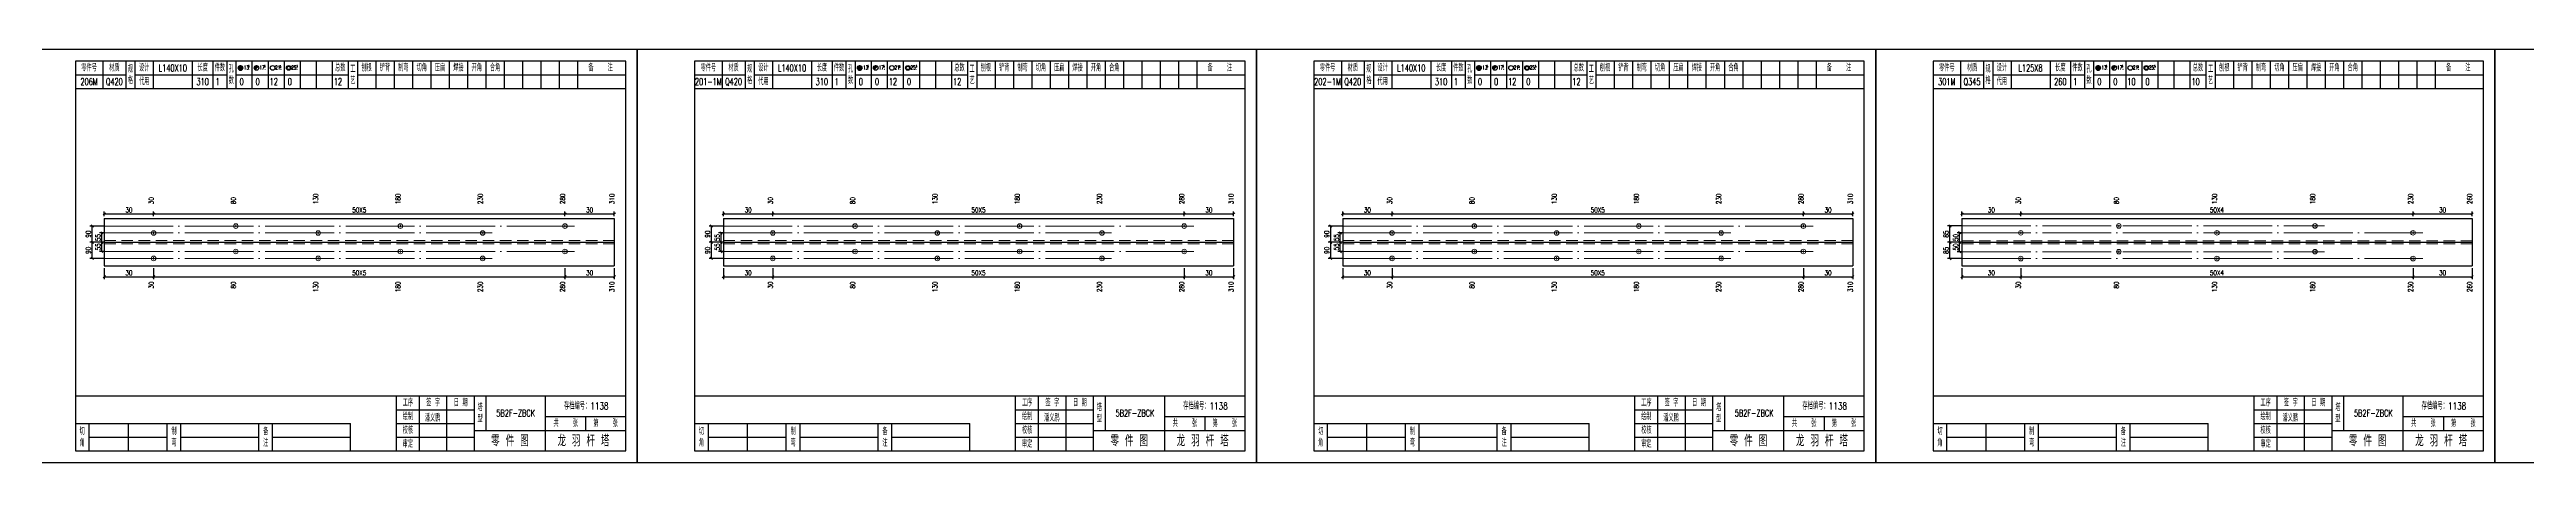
# Model space of a CAD drawing. Header units: millimetres. Extents: x 431 to 8801, y -362 to 231.
# Drawn here: x 4495 to 5575, y 51 to 231 of the extents above; entities that cross this region are included whole.
import ezdxf
from ezdxf.enums import TextEntityAlignment as Align

# ---------------------------------------------------------------- set-up
doc = ezdxf.new("R2010")
doc.units = ezdxf.units.MM
doc.header["$LTSCALE"] = 20
doc.header["$PDMODE"] = 1
doc.linetypes.add('DASHDOT2X', pattern=[1.75, 1.5, -0.125, 0, -0.125])
doc.linetypes.add('HIDDEN', pattern=[0.375, 0.25, -0.125])
for name, color, linetype, lineweight in [('1', 7, 'Continuous', 25), ('11', 3, 'Continuous', 13), ('2', 1, 'HIDDEN', 13), ('5', 1, 'Continuous', 13), ('7', 2, 'DASHDOT2X', 13)]:
    doc.layers.add(name, color=color, linetype=linetype, lineweight=lineweight)
doc.styles.get("Standard").update_dxf_attribs({"font": 'simplex', "width": 0.7, "bigfont": 'gbhzfs.shx'})
doc.styles.add('SYMBOL_TXT', font='txt.shx', dxfattribs={"width": 0.6})
doc.styles.add('TITLE_TXT', font='simplex.shx', dxfattribs={"width": 0.75, "height": 2.5, "bigfont": 'gbhzfs.shx'})
doc.dimstyles.get("Standard").update_dxf_attribs({"dimtxt": 2.1, "dimasz": 1, "dimexe": 1.05, "dimexo": 0, "dimgap": 0.63, "dimtad": 1, "dimzin": 0, "dimdsep": 46, "dimtxsty": 'standard', "dimblk": 'OBLIQUE', "dimblk1": 'OBLIQUE', "dimblk2": 'OBLIQUE', "dimcen": 0.09, "dimadec": 0, "dimazin": 0, "dimtfac": 1, "dimtdec": 1, "dimtix": 1, "dimtmove": 0, "dimatfit": 3, "dimfxl": 0, "dimtolj": 1, "dimtzin": 0, "dimarcsym": 0})
pattern_1 = [(0, (-3, 0), (0, 0.0125), [])]

# ---------------------------------------------------------------- blocks, each defined once
blk = doc.blocks.new('M12_HOLE')
h = blk.add_hatch()
h.set_pattern_fill('LINE', scale=0.1, style=0)
h.set_pattern_definition(pattern_1)
h.paths.add_polyline_path([(-5, 0, 1), (-1, 0, 1)])
at = {"color": 7}
blk.add_circle((-3, 0), 2, dxfattribs=at)
at = {"color": 7, "attachment_point": 1, "style": 'SYMBOL_TXT'}
for s, insert, char_height, width in [('13\\f??|b0|i0|c0|p54;.', (-0.1, 2.1), 3.5, 5.707), ('5', (3.7, 2.3), 1.8, 2.931)]:
    blk.add_mtext(s, dxfattribs=dict(at, insert=insert, char_height=char_height, width=width))
blk = doc.blocks.new('M16_HOLE')
h = blk.add_hatch()
h.set_pattern_fill('LINE', scale=0.1, style=0)
h.set_pattern_definition(pattern_1)
h.paths.add_polyline_path([(-1.6, 1.4, 0.668179), (-5, 0, 0.198912), (-4.4, -1.4)])
at = {"color": 7}
blk.add_circle((-3, 0), 2, dxfattribs=at)
at = {"color": 7, "attachment_point": 1, "style": 'SYMBOL_TXT'}
for s, insert, char_height, width in [('17.', (-0.4, 2.1), 3.5, 6.316), ('5', (3.6, 2.3), 1.8, 1.822)]:
    blk.add_mtext(s, dxfattribs=dict(at, insert=insert, char_height=char_height, width=width))
blk = doc.blocks.new('M20_HOLE')
at = {"color": 7}
blk.add_circle((-3, 0), 2, dxfattribs=at)
at = {"color": 7, "attachment_point": 1, "style": 'SYMBOL_TXT'}
for s, insert, char_height, width in [('21.', (-0.7, 2), 3.5, 6.074), ('5', (3.3, 2), 1.8, 1.458)]:
    blk.add_mtext(s, dxfattribs=dict(at, insert=insert, char_height=char_height, width=width))
blk = doc.blocks.new('M24_HOLE')
at = {"color": 7}
for radius in [2, 1.5]:
    blk.add_circle((-3, 0), radius, dxfattribs=at)
at = {"color": 7, "attachment_point": 1, "style": 'SYMBOL_TXT'}
for s, insert, char_height, width in [('25.', (-0.7, 2.1), 3.5, 2.429), ('5', (3.9, 2.3), 1.8, 1.944)]:
    blk.add_mtext(s, dxfattribs=dict(at, insert=insert, char_height=char_height, width=width))
blk = doc.blocks.new('JgCard')
for p, q in [((270, 180), (0, 180)), ((0, 180), (0, 0)), ((265, 175), (25, 175)), ((25, 175), (25, 5)), ((37, 175), (37, 163)), ((47, 175), (47, 163)), ((51, 175), (51, 163)), ((59, 175), (59, 163)), ((76, 175), (76, 163)), ((85, 175), (85, 163)), ((91, 175), (91, 163)), ((95, 175), (95, 163)), ((102, 175), (102, 163)), ((109, 175), (109, 163)), ((116, 175), (116, 163)), ((123, 175), (123, 163)), ((130, 175), (130, 163)), ((137, 175), (137, 163)), ((144, 175), (144, 163)), ((148, 175), (148, 163)), ((156, 175), (156, 163)), ((164, 175), (164, 163)), ((172, 175), (172, 163)), ((180, 175), (180, 163)), ((188, 175), (188, 163)), ((196, 175), (196, 163)), ((204, 175), (204, 163)), ((212, 175), (212, 163)), ((220, 175), (220, 163)), ((228, 175), (228, 163)), ((236, 175), (236, 163)), ((244, 175), (244, 163)), ((265, 5), (265, 175)), ((270, 0), (270, 180)), ((25, 169), (47, 169)), ((25, 163), (265, 163)), ((51, 169), (91, 169)), ((95, 169), (144, 169)), ((148, 169), (265, 169)), ((25, 29), (265, 29)), ((165, 5), (165, 29)), ((165, 23), (199, 23)), ((175, 5), (175, 29)), ((187, 5), (187, 29)), ((199, 5), (199, 29)), ((204, 29), (204, 14)), ((230, 5), (230, 29)), ((25, 17), (145, 17)), ((31, 5), (31, 17)), ((31, 11), (65, 11)), ((48, 17), (48, 5)), ((65, 5), (65, 17)), ((71, 5), (71, 17)), ((71, 11), (105, 11)), ((105, 5), (105, 17)), ((111, 5), (111, 17)), ((111, 11), (145, 11)), ((145, 5), (145, 17)), ((165, 17), (199, 17)), ((165, 11), (199, 11)), ((199, 14), (265, 14)), ((230, 20), (265, 20)), ((247.5, 20), (247.5, 14)), ((0, 0), (270, 0)), ((25, 5), (265, 5))]:
    blk.add_line(p, q)
blk.add_lwpolyline([(96, 172, -1), (98, 172, -1)], format="xyb", close=True)
blk.add_point((145, 96))
at = {"xscale": 0.5, "yscale": 0.5, "zscale": 0.5}
for name, p in [('M12_HOLE', (98.5, 172)), ('M16_HOLE', (105.5, 172)), ('M20_HOLE', (112.5, 172)), ('M24_HOLE', (119.5, 172))]:
    blk.add_blockref(name, p, dxfattribs=at)
at = {"style": 'TITLE_TXT', "width": 0.75}
for s, height, p in [('存档编号：1138', 3.08, (238, 23.1)), ('潘义鹏', 3, (177.4, 17.9)), ('龙 羽 杆 塔', 5, (235.2, 7))]:
    blk.add_text(s, height=height, dxfattribs=at).set_placement(p)
at = {"attachment_point": 5, "style": 'TITLE_TXT'}
for s, insert, char_height, width in [('零件号', (31, 172), 3, 15), ('材质', (42, 172), 3, 8), ('设计', (55, 172), 3, 8), ('长度', (80.5, 172), 3, 8), ('件数', (88, 172), 3, 6), ('总数', (140.5, 172), 3, 7), ('工\\P艺', (146, 169), 3, 4), ('刨根', (152, 172), 3, 8), ('铲背', (160, 172), 3, 8), ('制弯', (168, 172), 3, 8), ('切角', (176, 172), 3, 8), ('压扁', (184, 172), 3, 8), ('焊接', (192, 172), 3, 8), ('开角', (200, 172), 3, 8), ('合角', (208, 172), 3, 8), ('备    注', (254, 172), 3, 22), ('规格', (49, 169), 3, 4), ('代用', (55, 166), 3, 8), ('孔数', (93, 169), 3, 4), ('绘制', (170, 20), 3, 10), ('工序', (170, 26), 3, 10), ('签 字', (181, 26), 3, 12), ('日 期', (193, 26), 3, 12), ('塔\\P型', (201.5, 21.5), 3, 5), ('切\\P角', (28, 11), 3, 6), ('制\\P弯', (68, 11), 3, 6), ('备\\P注', (108, 11), 3, 6), ('校核', (170, 14), 3, 10), ('零 件 图', (214.5, 9.5), 5, 31), ('共    张', (238.8, 17), 3, 17.5), ('第    张', (256.2, 17), 3, 17.5), ('审定', (170, 8), 3, 10)]:
    blk.add_mtext(s, dxfattribs=dict(at, insert=insert, char_height=char_height, width=width))
blk = doc.blocks.new('M20')
for p, q in [((-0.5, 0), (0.5, 0)), ((0, -0.5), (0, 0.5))]:
    blk.add_line(p, q)
blk.add_circle((0, 0), 1)
blk = doc.blocks.new('_Oblique')
at = {"color": 0, "linetype": 'ByBlock', "lineweight": -2}
blk.add_line((-0.5, -0.5), (0.5, 0.5), dxfattribs=at)

msp = doc.modelspace()

# ---------------------------------------------------------------- linework, layer by layer
at = {"layer": '1'}
for p, q in [((4518.816, 156.922), (4518.816, 136.342)), ((4518.816, 156.922), (4741.216, 156.922)), ((4741.216, 156.922), (4741.216, 136.342)), ((4788.816, 156.922), (4788.816, 136.342)), ((4788.816, 156.922), (5011.216, 156.922)), ((5011.216, 156.922), (5011.216, 136.342)), ((5058.816, 156.922), (5058.816, 136.342)), ((5058.816, 156.922), (5281.216, 156.922)), ((5281.216, 156.922), (5281.216, 136.342)), ((5328.816, 156.922), (5328.816, 136.342)), ((5328.816, 156.922), (5551.216, 156.922)), ((5551.216, 156.922), (5551.216, 136.342)), ((4518.816, 146.632), (4741.216, 146.632)), ((4788.816, 146.632), (5011.216, 146.632)), ((5058.816, 146.632), (5281.216, 146.632)), ((5328.816, 146.632), (5551.216, 146.632)), ((4518.816, 136.342), (4741.216, 136.342)), ((4788.816, 136.342), (5011.216, 136.342)), ((5058.816, 136.342), (5281.216, 136.342)), ((5328.816, 136.342), (5551.216, 136.342))]:
    msp.add_line(p, q, dxfattribs=at)
at = {"layer": '2'}
for p, q in [((4518.816, 147.367), (4741.216, 147.367)), ((4518.816, 145.897), (4741.216, 145.897)), ((4788.816, 147.367), (5011.216, 147.367)), ((4788.816, 145.897), (5011.216, 145.897)), ((5058.816, 147.367), (5281.216, 147.367)), ((5058.816, 145.897), (5281.216, 145.897)), ((5328.816, 147.29), (5551.216, 147.29)), ((5328.816, 145.973), (5551.216, 145.973))]:
    msp.add_line(p, q, dxfattribs=at)
at = {"layer": '7'}
for p, q in [((4518.816, 153.674), (4723.895, 153.674)), ((4788.816, 153.674), (4993.893, 153.674)), ((5058.816, 153.674), (5263.893, 153.674)), ((5328.816, 153.748), (5486.962, 153.748)), ((4518.816, 150.674), (4688.024, 150.674)), ((4518.816, 142.589), (4723.895, 142.589)), ((4788.816, 150.674), (4958.023, 150.674)), ((4788.816, 142.589), (4993.893, 142.589)), ((5058.816, 150.674), (5228.023, 150.674)), ((5058.816, 142.589), (5263.893, 142.589)), ((5328.816, 150.748), (5529.725, 150.748)), ((5328.816, 142.516), (5486.962, 142.516)), ((4518.816, 139.589), (4688.024, 139.589)), ((4788.816, 139.589), (4958.023, 139.589)), ((5058.816, 139.589), (5228.023, 139.589)), ((5328.816, 139.516), (5529.725, 139.516))]:
    msp.add_line(p, q, dxfattribs=at)

# ---------------------------------------------------------------- block references
at = {"layer": '1'}
for p in [(4481.216, 50.632), (4751.216, 50.632), (5021.216, 50.632), (5291.216, 50.632), (5561.216, 50.632)]:
    msp.add_blockref('JgCard', p, dxfattribs=at)
at = {"layer": '5'}
for p in [(4540.339, 150.674), (4576.21, 153.674), (4612.081, 150.674), (4647.953, 153.674), (4683.824, 150.674), (4719.695, 153.674), (4810.339, 150.674), (4846.21, 153.674), (4882.081, 150.674), (4917.952, 153.674), (4953.823, 150.674), (4989.693, 153.674), (5080.339, 150.674), (5116.21, 153.674), (5152.081, 150.674), (5187.952, 153.674), (5223.823, 150.674), (5259.693, 153.674), (5354.474, 150.748), (5397.237, 153.748), (5439.999, 150.748), (5482.762, 153.748), (5525.525, 150.748), (4540.339, 139.589), (4576.21, 142.589), (4612.081, 139.589), (4647.953, 142.589), (4683.824, 139.589), (4719.695, 142.589), (4810.339, 139.589), (4846.21, 142.589), (4882.081, 139.589), (4917.952, 142.589), (4953.823, 139.589), (4989.693, 142.589), (5080.339, 139.589), (5116.21, 142.589), (5152.081, 139.589), (5187.952, 142.589), (5223.823, 139.589), (5259.693, 142.589), (5354.474, 139.516), (5397.237, 142.516), (5439.999, 139.516), (5482.762, 142.516), (5525.525, 139.516)]:
    msp.add_blockref('M20', p, dxfattribs=at)

# ---------------------------------------------------------------- texts
at = {"layer": '1', "width": 0.7}
for s, p in [('206M', (4512.216, 216.632)), ('Q420', (4523.216, 216.632)), ('L140X10', (4548.716, 222.632)), ('310', (4561.716, 216.632)), ('1', (4568.216, 216.632)), ('0', (4578.716, 216.632)), ('0', (4585.716, 216.632)), ('12', (4592.716, 216.632)), ('0', (4599.716, 216.632)), ('12', (4620.716, 216.632)), ('201-1M', (4782.216, 216.632)), ('Q420', (4793.216, 216.632)), ('L140X10', (4818.716, 222.632)), ('310', (4831.716, 216.632)), ('1', (4838.216, 216.632)), ('0', (4848.716, 216.632)), ('0', (4855.716, 216.632)), ('12', (4862.716, 216.632)), ('0', (4869.716, 216.632)), ('12', (4890.716, 216.632)), ('202-1M', (5052.216, 216.632)), ('Q420', (5063.216, 216.632)), ('L140X10', (5088.716, 222.632)), ('310', (5101.716, 216.632)), ('1', (5108.216, 216.632)), ('0', (5118.716, 216.632)), ('0', (5125.716, 216.632)), ('12', (5132.716, 216.632)), ('0', (5139.716, 216.632)), ('12', (5160.716, 216.632)), ('301M', (5322.216, 216.632)), ('Q345', (5333.216, 216.632)), ('L125X8', (5358.716, 222.632)), ('260', (5371.716, 216.632)), ('1', (5378.216, 216.632)), ('0', (5388.716, 216.632)), ('0', (5395.716, 216.632)), ('10', (5402.716, 216.632)), ('0', (5409.716, 216.632)), ('10', (5430.716, 216.632))]:
    msp.add_text(s, height=3, dxfattribs=at).set_placement(p, align=Align.MIDDLE_CENTER)
for s, p in [('30', (4540.339, 163.222)), ('80', (4576.21, 163.222)), ('130', (4612.081, 163.222)), ('180', (4647.953, 163.222)), ('230', (4683.824, 163.222)), ('280', (4719.695, 163.222)), ('310', (4741.216, 163.222)), ('30', (4810.339, 163.222)), ('80', (4846.21, 163.222)), ('130', (4882.081, 163.222)), ('180', (4917.952, 163.222)), ('230', (4953.823, 163.222)), ('280', (4989.693, 163.222)), ('310', (5011.216, 163.222)), ('30', (5080.339, 163.222)), ('80', (5116.21, 163.222)), ('130', (5152.081, 163.222)), ('180', (5187.952, 163.222)), ('230', (5223.823, 163.222)), ('280', (5259.693, 163.222)), ('310', (5281.216, 163.222)), ('30', (5354.474, 163.222)), ('80', (5397.237, 163.222)), ('130', (5439.999, 163.222)), ('180', (5482.762, 163.222)), ('230', (5525.525, 163.222)), ('260', (5551.216, 163.222))]:
    msp.add_text(s, height=2.1, rotation=90, dxfattribs=at).set_placement(p)
for s, p in [('30', (4540.339, 129.517)), ('80', (4576.21, 129.517)), ('130', (4612.081, 129.517)), ('180', (4647.953, 129.517)), ('230', (4683.824, 129.517)), ('280', (4719.695, 129.517)), ('310', (4741.216, 129.517)), ('30', (4810.339, 129.517)), ('80', (4846.21, 129.517)), ('130', (4882.081, 129.517)), ('180', (4917.952, 129.517)), ('230', (4953.823, 129.517)), ('280', (4989.693, 129.517)), ('310', (5011.216, 129.517)), ('30', (5080.339, 129.517)), ('80', (5116.21, 129.517)), ('130', (5152.081, 129.517)), ('180', (5187.952, 129.517)), ('230', (5223.823, 129.517)), ('280', (5259.693, 129.517)), ('310', (5281.216, 129.517)), ('30', (5354.474, 129.517)), ('80', (5397.237, 129.517)), ('130', (5439.999, 129.517)), ('180', (5482.762, 129.517)), ('230', (5525.525, 129.517)), ('260', (5551.216, 129.517))]:
    msp.add_text(s, height=2.1, rotation=90, dxfattribs=at).set_placement(p, align=Align.RIGHT)
at = {"layer": '1', "char_height": 3, "width": 26, "attachment_point": 5}
for insert in [(4698.216, 72.132), (4968.216, 72.132), (5238.216, 72.132), (5508.216, 72.132)]:
    msp.add_mtext('5B2F-ZBCK', dxfattribs=dict(at, insert=insert))

# ---------------------------------------------------------------- dimensions: what is measured, and where the dimension line sits
at = {"layer": '1'}
for base, p1, p2, text in [((4513.566, 153.674), (4518.766, 146.632), (4518.766, 153.674), '90'), ((4783.566, 153.674), (4788.766, 146.632), (4788.766, 153.674), '90'), ((5053.566, 153.674), (5058.766, 146.632), (5058.766, 153.674), '90'), ((5323.566, 153.748), (5328.766, 146.632), (5328.766, 153.748), '85'), ((5327.766, 150.748), (5328.766, 146.632), (5328.766, 150.748), '50'), ((4513.566, 146.632), (4518.766, 139.589), (4518.766, 146.632), '90'), ((4517.766, 150.674), (4518.766, 146.632), (4518.766, 150.674), '55'), ((4517.766, 146.632), (4518.766, 142.589), (4518.766, 146.632), '55'), ((4783.566, 146.632), (4788.766, 139.589), (4788.766, 146.632), '90'), ((4787.766, 150.674), (4788.766, 146.632), (4788.766, 150.674), '55'), ((4787.766, 146.632), (4788.766, 142.589), (4788.766, 146.632), '55'), ((5053.566, 146.632), (5058.766, 139.589), (5058.766, 146.632), '90'), ((5057.766, 150.674), (5058.766, 146.632), (5058.766, 150.674), '55'), ((5057.766, 146.632), (5058.766, 142.589), (5058.766, 146.632), '55'), ((5323.566, 146.632), (5328.766, 139.516), (5328.766, 146.632), '85'), ((5327.766, 146.632), (5328.766, 142.516), (5328.766, 146.632), '50')]:
    msp.add_linear_dim(base=base, p1=p1, p2=p2, angle=90, text=text, dimstyle='standard', dxfattribs=at).render()
at = {"layer": '11'}
for base, p1, p2, text in [((4540.339, 159.022), (4518.816, 157.972), (4540.339, 157.972), '30'), ((4719.695, 159.022), (4540.339, 157.972), (4719.695, 157.972), '50X5'), ((4741.216, 159.022), (4719.695, 157.972), (4741.216, 157.972), '30'), ((4810.339, 159.022), (4788.816, 157.972), (4810.339, 157.972), '30'), ((4989.693, 159.022), (4810.339, 157.972), (4989.693, 157.972), '50X5'), ((5011.216, 159.022), (4989.693, 157.972), (5011.216, 157.972), '30'), ((5080.339, 159.022), (5058.816, 157.972), (5080.339, 157.972), '30'), ((5259.693, 159.022), (5080.339, 157.972), (5259.693, 157.972), '50X5'), ((5281.216, 159.022), (5259.693, 157.972), (5281.216, 157.972), '30'), ((5354.474, 159.022), (5328.816, 157.972), (5354.474, 157.972), '30'), ((5525.525, 159.022), (5354.474, 157.972), (5525.525, 157.972), '50X4'), ((5551.216, 159.022), (5525.525, 157.972), (5551.216, 157.972), '30'), ((4540.339, 131.617), (4518.816, 135.292), (4540.339, 135.292), '30'), ((4719.695, 131.617), (4540.339, 135.292), (4719.695, 135.292), '50X5'), ((4741.216, 131.617), (4719.695, 135.292), (4741.216, 135.292), '30'), ((4810.339, 131.617), (4788.816, 135.292), (4810.339, 135.292), '30'), ((4989.693, 131.617), (4810.339, 135.292), (4989.693, 135.292), '50X5'), ((5011.216, 131.617), (4989.693, 135.292), (5011.216, 135.292), '30'), ((5080.339, 131.617), (5058.816, 135.292), (5080.339, 135.292), '30'), ((5259.693, 131.617), (5080.339, 135.292), (5259.693, 135.292), '50X5'), ((5281.216, 131.617), (5259.693, 135.292), (5281.216, 135.292), '30'), ((5354.474, 131.617), (5328.816, 135.292), (5354.474, 135.292), '30'), ((5525.525, 131.617), (5354.474, 135.292), (5525.525, 135.292), '50X4'), ((5551.216, 131.617), (5525.525, 135.292), (5551.216, 135.292), '30')]:
    msp.add_linear_dim(base=base, p1=p1, p2=p2, text=text, dimstyle='standard', dxfattribs=at).render()

doc.saveas('drawing.dxf')
